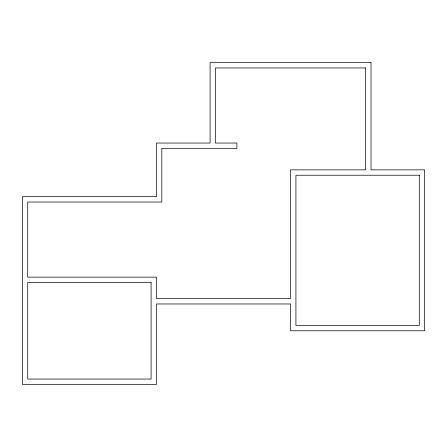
<?xml version="1.0" encoding="UTF-8"?>
<svg xmlns="http://www.w3.org/2000/svg" width="447" height="447" viewBox="0 0 447 447"><rect width="100%" height="100%" fill="white"/><g stroke="black" fill="none" stroke-linecap="round" stroke-linejoin="round"><path stroke-width="0.67" d="M371.01 62.58L210.09 62.58L210.09 143.04L156.45 143.04L156.45 196.68L22.35 196.68L22.35 384.42L156.45 384.42L156.45 303.96L290.55 303.96L290.55 330.78L424.65 330.78L424.65 169.86L371.01 169.86L371.01 62.58M365.646 67.944L215.454 67.944L215.454 143.04L236.91 143.04L236.91 148.404L161.814 148.404L161.814 202.044L27.714 202.044L27.714 277.14L156.45 277.14L156.45 298.596L290.55 298.596L290.55 169.86L365.646 169.86L365.646 67.944M419.286 175.224L295.914 175.224L295.914 325.416L419.286 325.416L419.286 175.224M151.086 282.504L27.714 282.504L27.714 379.056L151.086 379.056L151.086 282.504"/></g></svg>
